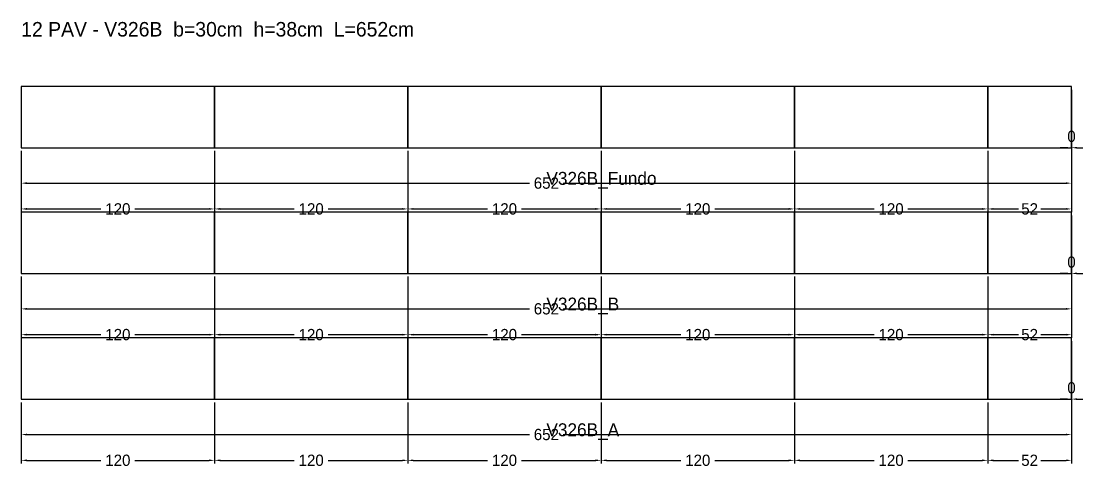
# Model space of a CAD drawing. Header units: metres. Extents: x 180 to 6304, y -9808 to 1664.
# Drawn here: x 2401 to 3060, y -192 to 85 of the extents above; entities that cross this region are included whole.
import ezdxf

# ---------------------------------------------------------------- set-up
doc = ezdxf.new("R2010")
doc.units = ezdxf.units.M
doc.layers.add('COTA', color=3, linetype='Continuous')
doc.dimstyles.new('COTA_VIG', dxfattribs={"dimtxt": 7, "dimasz": 3.5, "dimexe": 2, "dimexo": 2, "dimgap": 1.5, "dimtad": 1, "dimdec": 1, "dimcen": 2.5, "dimclrd": 3, "dimclre": 3, "dimclrt": 3, "dimazin": 3, "dimtfac": 1, "dimtmove": 0, "dimatfit": 3})

# ---------------------------------------------------------------- blocks, each defined once
blk = doc.blocks.new('_CLOSEDFILLED')
at = {"color": 0, "linetype": 'BYBLOCK'}
blk.add_solid([(-1, 0.16), (0, 0), (-1, -0.16)], dxfattribs=at)
blk = doc.blocks.new('*D343')
at = {"color": 3}
for p, q in [((2401.27, -151.42), (2401.27, -173.42)), ((3053.27, -151.42), (3053.27, -173.42)), ((2404.77, -171.42), (2716.77, -171.42)), ((2737.77, -171.42), (3049.77, -171.42))]:
    blk.add_line(p, q, dxfattribs=at)
at = {"layer": 'Defpoints'}
for p in [(2401.27, -149.42), (3053.27, -149.42), (2401.27, -171.42)]:
    blk.add_point(p, dxfattribs=at)
at = {"layer": 'COTA', "color": 3, "xscale": 3.5, "yscale": 3.5, "rotation": 180}
blk.add_blockref('_CLOSEDFILLED', (2401.27, -171.42), dxfattribs=at)
at = {"layer": 'COTA', "color": 3, "xscale": 3.5, "yscale": 3.5}
blk.add_blockref('_CLOSEDFILLED', (3053.27, -171.42), dxfattribs=at)
at = {"layer": 'COTA', "color": 3, "insert": (2727.27, -171.42), "char_height": 7, "attachment_point": 5}
blk.add_mtext('652', dxfattribs=at)
blk = doc.blocks.new('*D344')
at = {"color": 3}
for p, q in [((2401.27, -151.42), (2401.27, -189.42)), ((2521.27, -151.42), (2521.27, -189.42)), ((2404.77, -187.42), (2450.77, -187.42)), ((2471.77, -187.42), (2517.77, -187.42))]:
    blk.add_line(p, q, dxfattribs=at)
at = {"layer": 'Defpoints'}
for p in [(2401.27, -149.42), (2521.27, -149.42), (2401.27, -187.42)]:
    blk.add_point(p, dxfattribs=at)
at = {"layer": 'COTA', "color": 3, "xscale": 3.5, "yscale": 3.5, "rotation": 180}
blk.add_blockref('_CLOSEDFILLED', (2401.27, -187.42), dxfattribs=at)
at = {"layer": 'COTA', "color": 3, "xscale": 3.5, "yscale": 3.5}
blk.add_blockref('_CLOSEDFILLED', (2521.27, -187.42), dxfattribs=at)
at = {"layer": 'COTA', "color": 3, "insert": (2461.27, -187.42), "char_height": 7, "attachment_point": 5}
blk.add_mtext('120', dxfattribs=at)
blk = doc.blocks.new('*D345')
at = {"color": 3}
for p, q in [((2521.27, -151.42), (2521.27, -189.42)), ((2641.27, -151.42), (2641.27, -189.42)), ((2524.77, -187.42), (2570.77, -187.42)), ((2591.77, -187.42), (2637.77, -187.42))]:
    blk.add_line(p, q, dxfattribs=at)
at = {"layer": 'Defpoints'}
for p in [(2521.27, -149.42), (2641.27, -149.42), (2521.27, -187.42)]:
    blk.add_point(p, dxfattribs=at)
at = {"layer": 'COTA', "color": 3, "xscale": 3.5, "yscale": 3.5, "rotation": 180}
blk.add_blockref('_CLOSEDFILLED', (2521.27, -187.42), dxfattribs=at)
at = {"layer": 'COTA', "color": 3, "xscale": 3.5, "yscale": 3.5}
blk.add_blockref('_CLOSEDFILLED', (2641.27, -187.42), dxfattribs=at)
at = {"layer": 'COTA', "color": 3, "insert": (2581.27, -187.42), "char_height": 7, "attachment_point": 5}
blk.add_mtext('120', dxfattribs=at)
blk = doc.blocks.new('*D346')
at = {"color": 3}
for p, q in [((2641.27, -151.42), (2641.27, -189.42)), ((2761.27, -151.42), (2761.27, -189.42)), ((2644.77, -187.42), (2690.77, -187.42)), ((2711.77, -187.42), (2757.77, -187.42))]:
    blk.add_line(p, q, dxfattribs=at)
at = {"layer": 'Defpoints'}
for p in [(2641.27, -149.42), (2761.27, -149.42), (2641.27, -187.42)]:
    blk.add_point(p, dxfattribs=at)
at = {"layer": 'COTA', "color": 3, "xscale": 3.5, "yscale": 3.5, "rotation": 180}
blk.add_blockref('_CLOSEDFILLED', (2641.27, -187.42), dxfattribs=at)
at = {"layer": 'COTA', "color": 3, "xscale": 3.5, "yscale": 3.5}
blk.add_blockref('_CLOSEDFILLED', (2761.27, -187.42), dxfattribs=at)
at = {"layer": 'COTA', "color": 3, "insert": (2701.27, -187.42), "char_height": 7, "attachment_point": 5}
blk.add_mtext('120', dxfattribs=at)
blk = doc.blocks.new('*D347')
at = {"color": 3}
for p, q in [((2761.27, -151.42), (2761.27, -189.42)), ((2881.27, -151.42), (2881.27, -189.42)), ((2764.77, -187.42), (2810.77, -187.42)), ((2831.77, -187.42), (2877.77, -187.42))]:
    blk.add_line(p, q, dxfattribs=at)
at = {"layer": 'Defpoints'}
for p in [(2761.27, -149.42), (2881.27, -149.42), (2761.27, -187.42)]:
    blk.add_point(p, dxfattribs=at)
at = {"layer": 'COTA', "color": 3, "xscale": 3.5, "yscale": 3.5, "rotation": 180}
blk.add_blockref('_CLOSEDFILLED', (2761.27, -187.42), dxfattribs=at)
at = {"layer": 'COTA', "color": 3, "xscale": 3.5, "yscale": 3.5}
blk.add_blockref('_CLOSEDFILLED', (2881.27, -187.42), dxfattribs=at)
at = {"layer": 'COTA', "color": 3, "insert": (2821.27, -187.42), "char_height": 7, "attachment_point": 5}
blk.add_mtext('120', dxfattribs=at)
blk = doc.blocks.new('*D348')
at = {"color": 3}
for p, q in [((2881.27, -151.42), (2881.27, -189.42)), ((3001.27, -151.42), (3001.27, -189.42)), ((2884.77, -187.42), (2930.77, -187.42)), ((2951.77, -187.42), (2997.77, -187.42))]:
    blk.add_line(p, q, dxfattribs=at)
at = {"layer": 'Defpoints'}
for p in [(2881.27, -149.42), (3001.27, -149.42), (2881.27, -187.42)]:
    blk.add_point(p, dxfattribs=at)
at = {"layer": 'COTA', "color": 3, "xscale": 3.5, "yscale": 3.5, "rotation": 180}
blk.add_blockref('_CLOSEDFILLED', (2881.27, -187.42), dxfattribs=at)
at = {"layer": 'COTA', "color": 3, "xscale": 3.5, "yscale": 3.5}
blk.add_blockref('_CLOSEDFILLED', (3001.27, -187.42), dxfattribs=at)
at = {"layer": 'COTA', "color": 3, "insert": (2941.27, -187.42), "char_height": 7, "attachment_point": 5}
blk.add_mtext('120', dxfattribs=at)
blk = doc.blocks.new('*D349')
at = {"color": 3}
for p, q in [((3001.27, -151.42), (3001.27, -189.42)), ((3053.27, -151.42), (3053.27, -189.42)), ((3004.77, -187.42), (3020.27, -187.42)), ((3034.27, -187.42), (3049.77, -187.42))]:
    blk.add_line(p, q, dxfattribs=at)
at = {"layer": 'Defpoints'}
for p in [(3001.27, -149.42), (3053.27, -149.42), (3001.27, -187.42)]:
    blk.add_point(p, dxfattribs=at)
at = {"layer": 'COTA', "color": 3, "xscale": 3.5, "yscale": 3.5, "rotation": 180}
blk.add_blockref('_CLOSEDFILLED', (3001.27, -187.42), dxfattribs=at)
at = {"layer": 'COTA', "color": 3, "xscale": 3.5, "yscale": 3.5}
blk.add_blockref('_CLOSEDFILLED', (3053.27, -187.42), dxfattribs=at)
at = {"layer": 'COTA', "color": 3, "insert": (3027.27, -187.42), "char_height": 7, "attachment_point": 5}
blk.add_mtext('52', dxfattribs=at)
blk = doc.blocks.new('*D351')
at = {"color": 3}
for p, q in [((2401.27, -73.42), (2401.27, -95.42)), ((3053.27, -73.42), (3053.27, -95.42)), ((2404.77, -93.42), (2716.77, -93.42)), ((2737.77, -93.42), (3049.77, -93.42))]:
    blk.add_line(p, q, dxfattribs=at)
at = {"layer": 'Defpoints'}
for p in [(2401.27, -71.42), (3053.27, -71.42), (2401.27, -93.42)]:
    blk.add_point(p, dxfattribs=at)
at = {"layer": 'COTA', "color": 3, "xscale": 3.5, "yscale": 3.5, "rotation": 180}
blk.add_blockref('_CLOSEDFILLED', (2401.27, -93.42), dxfattribs=at)
at = {"layer": 'COTA', "color": 3, "xscale": 3.5, "yscale": 3.5}
blk.add_blockref('_CLOSEDFILLED', (3053.27, -93.42), dxfattribs=at)
at = {"layer": 'COTA', "color": 3, "insert": (2727.27, -93.42), "char_height": 7, "attachment_point": 5}
blk.add_mtext('652', dxfattribs=at)
blk = doc.blocks.new('*D352')
at = {"color": 3}
for p, q in [((2401.27, -73.42), (2401.27, -111.42)), ((2521.27, -73.42), (2521.27, -111.42)), ((2404.77, -109.42), (2450.77, -109.42)), ((2471.77, -109.42), (2517.77, -109.42))]:
    blk.add_line(p, q, dxfattribs=at)
at = {"layer": 'Defpoints'}
for p in [(2401.27, -71.42), (2521.27, -71.42), (2401.27, -109.42)]:
    blk.add_point(p, dxfattribs=at)
at = {"layer": 'COTA', "color": 3, "xscale": 3.5, "yscale": 3.5, "rotation": 180}
blk.add_blockref('_CLOSEDFILLED', (2401.27, -109.42), dxfattribs=at)
at = {"layer": 'COTA', "color": 3, "xscale": 3.5, "yscale": 3.5}
blk.add_blockref('_CLOSEDFILLED', (2521.27, -109.42), dxfattribs=at)
at = {"layer": 'COTA', "color": 3, "insert": (2461.27, -109.42), "char_height": 7, "attachment_point": 5}
blk.add_mtext('120', dxfattribs=at)
blk = doc.blocks.new('*D353')
at = {"color": 3}
for p, q in [((2521.27, -73.42), (2521.27, -111.42)), ((2641.27, -73.42), (2641.27, -111.42)), ((2524.77, -109.42), (2570.77, -109.42)), ((2591.77, -109.42), (2637.77, -109.42))]:
    blk.add_line(p, q, dxfattribs=at)
at = {"layer": 'Defpoints'}
for p in [(2521.27, -71.42), (2641.27, -71.42), (2521.27, -109.42)]:
    blk.add_point(p, dxfattribs=at)
at = {"layer": 'COTA', "color": 3, "xscale": 3.5, "yscale": 3.5, "rotation": 180}
blk.add_blockref('_CLOSEDFILLED', (2521.27, -109.42), dxfattribs=at)
at = {"layer": 'COTA', "color": 3, "xscale": 3.5, "yscale": 3.5}
blk.add_blockref('_CLOSEDFILLED', (2641.27, -109.42), dxfattribs=at)
at = {"layer": 'COTA', "color": 3, "insert": (2581.27, -109.42), "char_height": 7, "attachment_point": 5}
blk.add_mtext('120', dxfattribs=at)
blk = doc.blocks.new('*D354')
at = {"color": 3}
for p, q in [((2641.27, -73.42), (2641.27, -111.42)), ((2761.27, -73.42), (2761.27, -111.42)), ((2644.77, -109.42), (2690.77, -109.42)), ((2711.77, -109.42), (2757.77, -109.42))]:
    blk.add_line(p, q, dxfattribs=at)
at = {"layer": 'Defpoints'}
for p in [(2641.27, -71.42), (2761.27, -71.42), (2641.27, -109.42)]:
    blk.add_point(p, dxfattribs=at)
at = {"layer": 'COTA', "color": 3, "xscale": 3.5, "yscale": 3.5, "rotation": 180}
blk.add_blockref('_CLOSEDFILLED', (2641.27, -109.42), dxfattribs=at)
at = {"layer": 'COTA', "color": 3, "xscale": 3.5, "yscale": 3.5}
blk.add_blockref('_CLOSEDFILLED', (2761.27, -109.42), dxfattribs=at)
at = {"layer": 'COTA', "color": 3, "insert": (2701.27, -109.42), "char_height": 7, "attachment_point": 5}
blk.add_mtext('120', dxfattribs=at)
blk = doc.blocks.new('*D355')
at = {"color": 3}
for p, q in [((2761.27, -73.42), (2761.27, -111.42)), ((2881.27, -73.42), (2881.27, -111.42)), ((2764.77, -109.42), (2810.77, -109.42)), ((2831.77, -109.42), (2877.77, -109.42))]:
    blk.add_line(p, q, dxfattribs=at)
at = {"layer": 'Defpoints'}
for p in [(2761.27, -71.42), (2881.27, -71.42), (2761.27, -109.42)]:
    blk.add_point(p, dxfattribs=at)
at = {"layer": 'COTA', "color": 3, "xscale": 3.5, "yscale": 3.5, "rotation": 180}
blk.add_blockref('_CLOSEDFILLED', (2761.27, -109.42), dxfattribs=at)
at = {"layer": 'COTA', "color": 3, "xscale": 3.5, "yscale": 3.5}
blk.add_blockref('_CLOSEDFILLED', (2881.27, -109.42), dxfattribs=at)
at = {"layer": 'COTA', "color": 3, "insert": (2821.27, -109.42), "char_height": 7, "attachment_point": 5}
blk.add_mtext('120', dxfattribs=at)
blk = doc.blocks.new('*D356')
at = {"color": 3}
for p, q in [((2881.27, -73.42), (2881.27, -111.42)), ((3001.27, -73.42), (3001.27, -111.42)), ((2884.77, -109.42), (2930.77, -109.42)), ((2951.77, -109.42), (2997.77, -109.42))]:
    blk.add_line(p, q, dxfattribs=at)
at = {"layer": 'Defpoints'}
for p in [(2881.27, -71.42), (3001.27, -71.42), (2881.27, -109.42)]:
    blk.add_point(p, dxfattribs=at)
at = {"layer": 'COTA', "color": 3, "xscale": 3.5, "yscale": 3.5, "rotation": 180}
blk.add_blockref('_CLOSEDFILLED', (2881.27, -109.42), dxfattribs=at)
at = {"layer": 'COTA', "color": 3, "xscale": 3.5, "yscale": 3.5}
blk.add_blockref('_CLOSEDFILLED', (3001.27, -109.42), dxfattribs=at)
at = {"layer": 'COTA', "color": 3, "insert": (2941.27, -109.42), "char_height": 7, "attachment_point": 5}
blk.add_mtext('120', dxfattribs=at)
blk = doc.blocks.new('*D357')
at = {"color": 3}
for p, q in [((3001.27, -73.42), (3001.27, -111.42)), ((3053.27, -73.42), (3053.27, -111.42)), ((3004.77, -109.42), (3020.27, -109.42)), ((3034.27, -109.42), (3049.77, -109.42))]:
    blk.add_line(p, q, dxfattribs=at)
at = {"layer": 'Defpoints'}
for p in [(3001.27, -71.42), (3053.27, -71.42), (3001.27, -109.42)]:
    blk.add_point(p, dxfattribs=at)
at = {"layer": 'COTA', "color": 3, "xscale": 3.5, "yscale": 3.5, "rotation": 180}
blk.add_blockref('_CLOSEDFILLED', (3001.27, -109.42), dxfattribs=at)
at = {"layer": 'COTA', "color": 3, "xscale": 3.5, "yscale": 3.5}
blk.add_blockref('_CLOSEDFILLED', (3053.27, -109.42), dxfattribs=at)
at = {"layer": 'COTA', "color": 3, "insert": (3027.27, -109.42), "char_height": 7, "attachment_point": 5}
blk.add_mtext('52', dxfattribs=at)
blk = doc.blocks.new('*D359')
at = {"color": 3}
for p, q in [((2401.27, 4.58), (2401.27, -17.42)), ((3053.27, 4.58), (3053.27, -17.42)), ((2404.77, -15.42), (2716.77, -15.42)), ((2737.77, -15.42), (3049.77, -15.42))]:
    blk.add_line(p, q, dxfattribs=at)
at = {"layer": 'Defpoints'}
for p in [(2401.27, 6.58), (3053.27, 6.58), (2401.27, -15.42)]:
    blk.add_point(p, dxfattribs=at)
at = {"layer": 'COTA', "color": 3, "xscale": 3.5, "yscale": 3.5, "rotation": 180}
blk.add_blockref('_CLOSEDFILLED', (2401.27, -15.42), dxfattribs=at)
at = {"layer": 'COTA', "color": 3, "xscale": 3.5, "yscale": 3.5}
blk.add_blockref('_CLOSEDFILLED', (3053.27, -15.42), dxfattribs=at)
at = {"layer": 'COTA', "color": 3, "insert": (2727.27, -15.42), "char_height": 7, "attachment_point": 5}
blk.add_mtext('652', dxfattribs=at)
blk = doc.blocks.new('*D360')
at = {"color": 3}
for p, q in [((2401.27, 4.58), (2401.27, -33.42)), ((2521.27, 4.58), (2521.27, -33.42)), ((2404.77, -31.42), (2450.77, -31.42)), ((2471.77, -31.42), (2517.77, -31.42))]:
    blk.add_line(p, q, dxfattribs=at)
at = {"layer": 'Defpoints'}
for p in [(2401.27, 6.58), (2521.27, 6.58), (2401.27, -31.42)]:
    blk.add_point(p, dxfattribs=at)
at = {"layer": 'COTA', "color": 3, "xscale": 3.5, "yscale": 3.5, "rotation": 180}
blk.add_blockref('_CLOSEDFILLED', (2401.27, -31.42), dxfattribs=at)
at = {"layer": 'COTA', "color": 3, "xscale": 3.5, "yscale": 3.5}
blk.add_blockref('_CLOSEDFILLED', (2521.27, -31.42), dxfattribs=at)
at = {"layer": 'COTA', "color": 3, "insert": (2461.27, -31.42), "char_height": 7, "attachment_point": 5}
blk.add_mtext('120', dxfattribs=at)
blk = doc.blocks.new('*D361')
at = {"color": 3}
for p, q in [((2521.27, 4.58), (2521.27, -33.42)), ((2641.27, 4.58), (2641.27, -33.42)), ((2524.77, -31.42), (2570.77, -31.42)), ((2591.77, -31.42), (2637.77, -31.42))]:
    blk.add_line(p, q, dxfattribs=at)
at = {"layer": 'Defpoints'}
for p in [(2521.27, 6.58), (2641.27, 6.58), (2521.27, -31.42)]:
    blk.add_point(p, dxfattribs=at)
at = {"layer": 'COTA', "color": 3, "xscale": 3.5, "yscale": 3.5, "rotation": 180}
blk.add_blockref('_CLOSEDFILLED', (2521.27, -31.42), dxfattribs=at)
at = {"layer": 'COTA', "color": 3, "xscale": 3.5, "yscale": 3.5}
blk.add_blockref('_CLOSEDFILLED', (2641.27, -31.42), dxfattribs=at)
at = {"layer": 'COTA', "color": 3, "insert": (2581.27, -31.42), "char_height": 7, "attachment_point": 5}
blk.add_mtext('120', dxfattribs=at)
blk = doc.blocks.new('*D362')
at = {"color": 3}
for p, q in [((2641.27, 4.58), (2641.27, -33.42)), ((2761.27, 4.58), (2761.27, -33.42)), ((2644.77, -31.42), (2690.77, -31.42)), ((2711.77, -31.42), (2757.77, -31.42))]:
    blk.add_line(p, q, dxfattribs=at)
at = {"layer": 'Defpoints'}
for p in [(2641.27, 6.58), (2761.27, 6.58), (2641.27, -31.42)]:
    blk.add_point(p, dxfattribs=at)
at = {"layer": 'COTA', "color": 3, "xscale": 3.5, "yscale": 3.5, "rotation": 180}
blk.add_blockref('_CLOSEDFILLED', (2641.27, -31.42), dxfattribs=at)
at = {"layer": 'COTA', "color": 3, "xscale": 3.5, "yscale": 3.5}
blk.add_blockref('_CLOSEDFILLED', (2761.27, -31.42), dxfattribs=at)
at = {"layer": 'COTA', "color": 3, "insert": (2701.27, -31.42), "char_height": 7, "attachment_point": 5}
blk.add_mtext('120', dxfattribs=at)
blk = doc.blocks.new('*D363')
at = {"color": 3}
for p, q in [((2761.27, 4.58), (2761.27, -33.42)), ((2881.27, 4.58), (2881.27, -33.42)), ((2764.77, -31.42), (2810.77, -31.42)), ((2831.77, -31.42), (2877.77, -31.42))]:
    blk.add_line(p, q, dxfattribs=at)
at = {"layer": 'Defpoints'}
for p in [(2761.27, 6.58), (2881.27, 6.58), (2761.27, -31.42)]:
    blk.add_point(p, dxfattribs=at)
at = {"layer": 'COTA', "color": 3, "xscale": 3.5, "yscale": 3.5, "rotation": 180}
blk.add_blockref('_CLOSEDFILLED', (2761.27, -31.42), dxfattribs=at)
at = {"layer": 'COTA', "color": 3, "xscale": 3.5, "yscale": 3.5}
blk.add_blockref('_CLOSEDFILLED', (2881.27, -31.42), dxfattribs=at)
at = {"layer": 'COTA', "color": 3, "insert": (2821.27, -31.42), "char_height": 7, "attachment_point": 5}
blk.add_mtext('120', dxfattribs=at)
blk = doc.blocks.new('*D364')
at = {"color": 3}
for p, q in [((2881.27, 4.58), (2881.27, -33.42)), ((3001.27, 4.58), (3001.27, -33.42)), ((2884.77, -31.42), (2930.77, -31.42)), ((2951.77, -31.42), (2997.77, -31.42))]:
    blk.add_line(p, q, dxfattribs=at)
at = {"layer": 'Defpoints'}
for p in [(2881.27, 6.58), (3001.27, 6.58), (2881.27, -31.42)]:
    blk.add_point(p, dxfattribs=at)
at = {"layer": 'COTA', "color": 3, "xscale": 3.5, "yscale": 3.5, "rotation": 180}
blk.add_blockref('_CLOSEDFILLED', (2881.27, -31.42), dxfattribs=at)
at = {"layer": 'COTA', "color": 3, "xscale": 3.5, "yscale": 3.5}
blk.add_blockref('_CLOSEDFILLED', (3001.27, -31.42), dxfattribs=at)
at = {"layer": 'COTA', "color": 3, "insert": (2941.27, -31.42), "char_height": 7, "attachment_point": 5}
blk.add_mtext('120', dxfattribs=at)
blk = doc.blocks.new('*D365')
at = {"color": 3}
for p, q in [((3001.27, 4.58), (3001.27, -33.42)), ((3053.27, 4.58), (3053.27, -33.42)), ((3004.77, -31.42), (3020.27, -31.42)), ((3034.27, -31.42), (3049.77, -31.42))]:
    blk.add_line(p, q, dxfattribs=at)
at = {"layer": 'Defpoints'}
for p in [(3001.27, 6.58), (3053.27, 6.58), (3001.27, -31.42)]:
    blk.add_point(p, dxfattribs=at)
at = {"layer": 'COTA', "color": 3, "xscale": 3.5, "yscale": 3.5, "rotation": 180}
blk.add_blockref('_CLOSEDFILLED', (3001.27, -31.42), dxfattribs=at)
at = {"layer": 'COTA', "color": 3, "xscale": 3.5, "yscale": 3.5}
blk.add_blockref('_CLOSEDFILLED', (3053.27, -31.42), dxfattribs=at)
at = {"layer": 'COTA', "color": 3, "insert": (3027.27, -31.42), "char_height": 7, "attachment_point": 5}
blk.add_mtext('52', dxfattribs=at)

msp = doc.modelspace()

# ---------------------------------------------------------------- linework, layer by layer
at = {"layer": 'Paineis'}
for points in [[(2401.27, 6.58), (2521.27, 6.58), (2521.27, 44.58), (2401.27, 44.58)], [(2521.27, 6.58), (2641.27, 6.58), (2641.27, 44.58), (2521.27, 44.58)], [(2641.27, 6.58), (2761.27, 6.58), (2761.27, 44.58), (2641.27, 44.58)], [(2761.27, 6.58), (2881.27, 6.58), (2881.27, 44.58), (2761.27, 44.58)], [(2881.27, 6.58), (3001.27, 6.58), (3001.27, 44.58), (2881.27, 44.58)], [(3001.27, 6.58), (3053.27, 6.58), (3053.27, 44.58), (3001.27, 44.58)], [(2401.27, -71.42), (2521.27, -71.42), (2521.27, -33.42), (2401.27, -33.42)], [(2521.27, -71.42), (2641.27, -71.42), (2641.27, -33.42), (2521.27, -33.42)], [(2641.27, -71.42), (2761.27, -71.42), (2761.27, -33.42), (2641.27, -33.42)], [(2761.27, -71.42), (2881.27, -71.42), (2881.27, -33.42), (2761.27, -33.42)], [(2881.27, -71.42), (3001.27, -71.42), (3001.27, -33.42), (2881.27, -33.42)], [(3001.27, -71.42), (3053.27, -71.42), (3053.27, -33.42), (3001.27, -33.42)], [(2401.27, -149.42), (2521.27, -149.42), (2521.27, -111.42), (2401.27, -111.42)], [(2521.27, -149.42), (2641.27, -149.42), (2641.27, -111.42), (2521.27, -111.42)], [(2641.27, -149.42), (2761.27, -149.42), (2761.27, -111.42), (2641.27, -111.42)], [(2761.27, -149.42), (2881.27, -149.42), (2881.27, -111.42), (2761.27, -111.42)], [(2881.27, -149.42), (3001.27, -149.42), (3001.27, -111.42), (2881.27, -111.42)], [(3001.27, -149.42), (3053.27, -149.42), (3053.27, -111.42), (3001.27, -111.42)]]:
    msp.add_lwpolyline(points, close=True, dxfattribs=at)

# ---------------------------------------------------------------- texts
at = {"layer": 'NOMENCLATURA', "insert": (2401.27, 84.58), "char_height": 9, "attachment_point": 1}
msp.add_mtext('12 PAV - V326B  b=30cm  h=38cm  L=652cm', dxfattribs=at)
at = {"layer": 'Texto Secao', "char_height": 8, "attachment_point": 1}
for s, insert in [('V326B_Fundo', (2727.27, -8.42)), ('V326B_B', (2727.27, -86.42)), ('V326B_A', (2727.27, -164.42))]:
    msp.add_mtext(s, dxfattribs=dict(at, insert=insert))

# ---------------------------------------------------------------- dimensions: what is measured, and where the dimension line sits
at = {"layer": 'COTA'}
for base, p1, p2 in [((3053.27, 6.58), (3053.27, 6.58), (3053.27, 44.58)), ((3053.27, -71.42), (3053.27, -71.42), (3053.27, -33.42)), ((3053.27, -149.42), (3053.27, -149.42), (3053.27, -111.42))]:
    msp.add_linear_dim(base=base, p1=p1, p2=p2, dimstyle='COTA_VIG', dxfattribs=at).render()
for base, p1, p2, picture, middle in [((2401.27, -15.42), (2401.27, 6.58), (3053.27, 6.58), '*D359', (2727.27, -15.42)), ((2401.27, -31.42), (2401.27, 6.58), (2521.27, 6.58), '*D360', (2461.27, -31.42)), ((2521.27, -31.42), (2521.27, 6.58), (2641.27, 6.58), '*D361', (2581.27, -31.42)), ((2641.27, -31.42), (2641.27, 6.58), (2761.27, 6.58), '*D362', (2701.27, -31.42)), ((2761.27, -31.42), (2761.27, 6.58), (2881.27, 6.58), '*D363', (2821.27, -31.42)), ((2881.27, -31.42), (2881.27, 6.58), (3001.27, 6.58), '*D364', (2941.27, -31.42)), ((3001.27, -31.42), (3001.27, 6.58), (3053.27, 6.58), '*D365', (3027.27, -31.42)), ((2401.27, -93.42), (2401.27, -71.42), (3053.27, -71.42), '*D351', (2727.27, -93.42)), ((2401.27, -109.42), (2401.27, -71.42), (2521.27, -71.42), '*D352', (2461.27, -109.42)), ((2521.27, -109.42), (2521.27, -71.42), (2641.27, -71.42), '*D353', (2581.27, -109.42)), ((2641.27, -109.42), (2641.27, -71.42), (2761.27, -71.42), '*D354', (2701.27, -109.42)), ((2761.27, -109.42), (2761.27, -71.42), (2881.27, -71.42), '*D355', (2821.27, -109.42)), ((2881.27, -109.42), (2881.27, -71.42), (3001.27, -71.42), '*D356', (2941.27, -109.42)), ((3001.27, -109.42), (3001.27, -71.42), (3053.27, -71.42), '*D357', (3027.27, -109.42)), ((2401.27, -171.42), (2401.27, -149.42), (3053.27, -149.42), '*D343', (2727.27, -171.42)), ((2401.27, -187.42), (2401.27, -149.42), (2521.27, -149.42), '*D344', (2461.27, -187.42)), ((2521.27, -187.42), (2521.27, -149.42), (2641.27, -149.42), '*D345', (2581.27, -187.42)), ((2641.27, -187.42), (2641.27, -149.42), (2761.27, -149.42), '*D346', (2701.27, -187.42)), ((2761.27, -187.42), (2761.27, -149.42), (2881.27, -149.42), '*D347', (2821.27, -187.42)), ((2881.27, -187.42), (2881.27, -149.42), (3001.27, -149.42), '*D348', (2941.27, -187.42)), ((3001.27, -187.42), (3001.27, -149.42), (3053.27, -149.42), '*D349', (3027.27, -187.42))]:
    dim = msp.add_linear_dim(base=base, p1=p1, p2=p2, dimstyle='COTA_VIG', dxfattribs=at)
    dim.commit()
    dim.dimension.update_dxf_attribs({"geometry": picture, "text_midpoint": middle})

doc.saveas('drawing.dxf')
